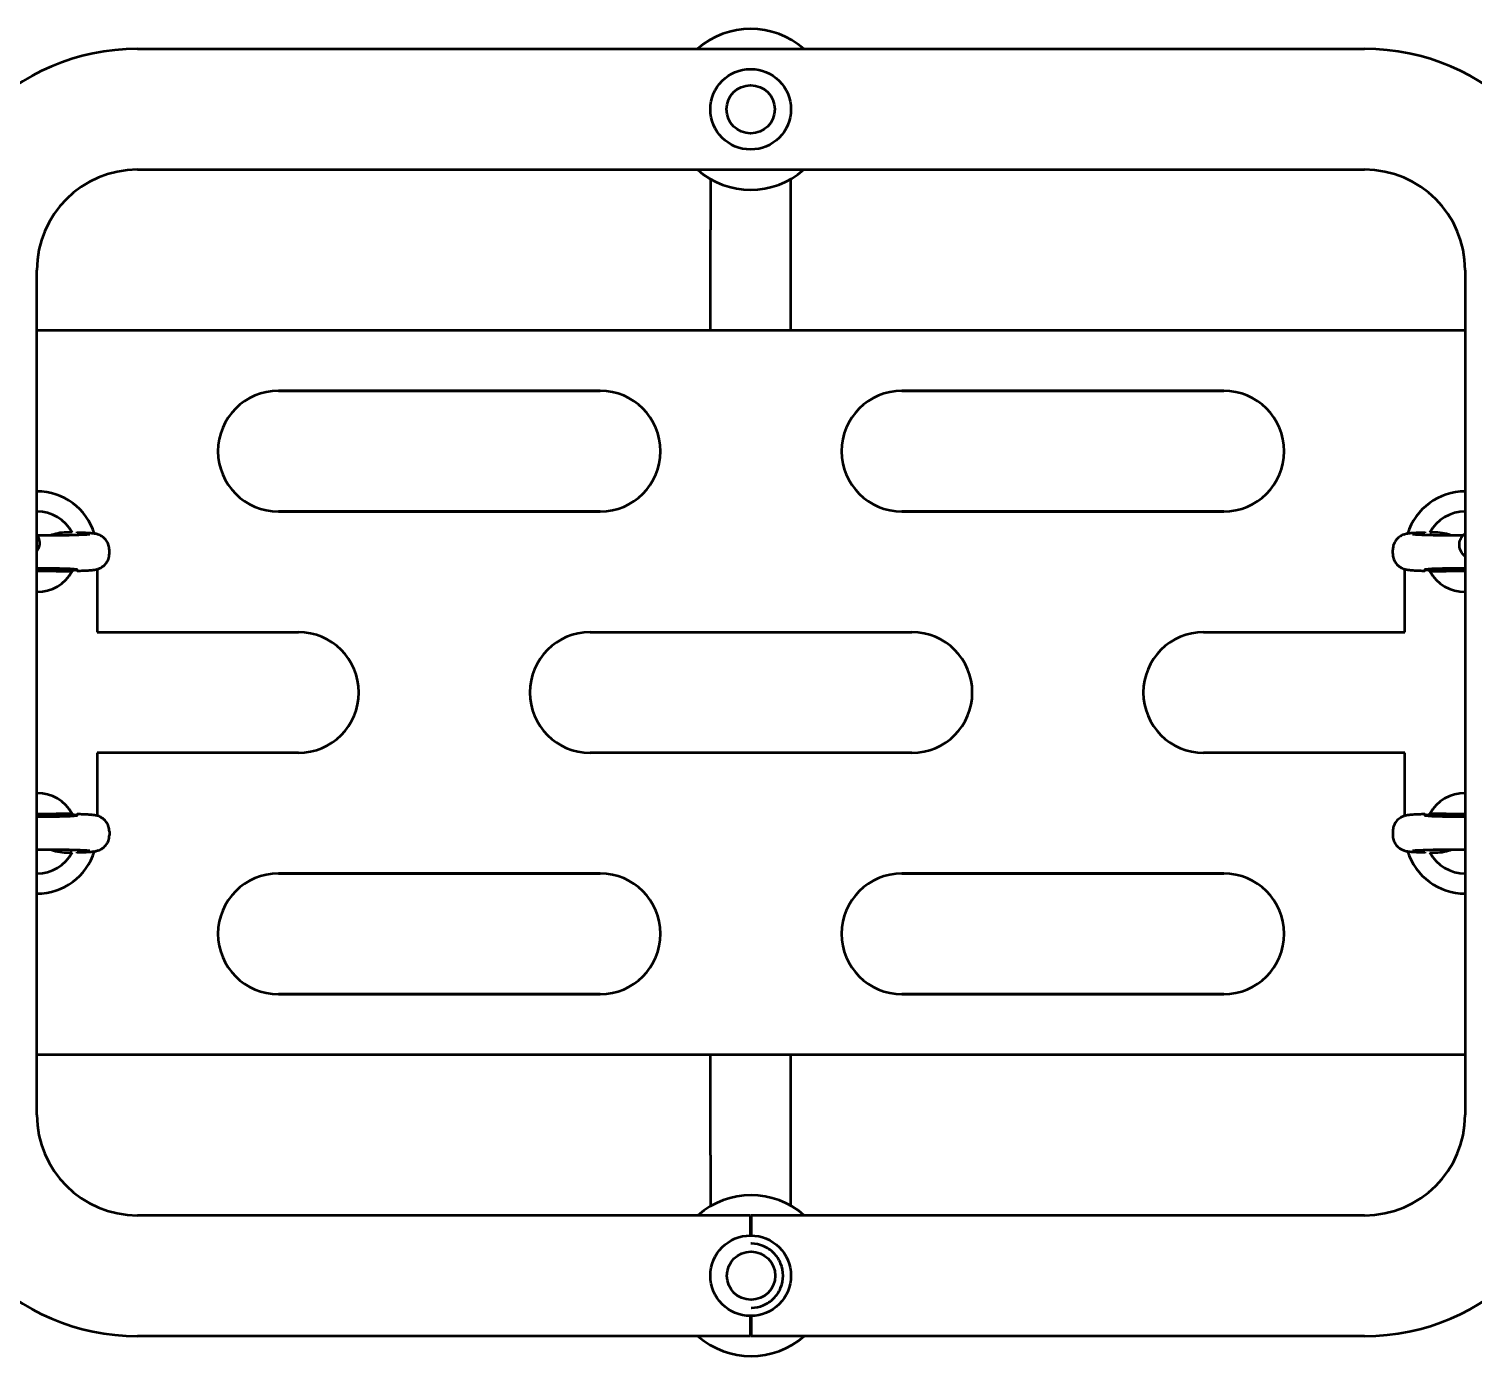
# Model space of a CAD drawing. Header units: millimetres. Extents: x 170 to 5770, y -1450 to 5650.
# Drawn here: x 2150.5 to 2509.5, y 1935 to 2265 of the extents above; entities that cross this region are included whole.
import ezdxf

# ---------------------------------------------------------------- set-up
doc = ezdxf.new("R2010")
doc.units = ezdxf.units.MM
doc.header["$LTSCALE"] = 10
doc.layers.add('Viditelná (ISO)', color=7, linetype='Continuous', lineweight=50)

# ---------------------------------------------------------------- blocks, each defined once
blk = doc.blocks.new('VVZ-VH101-2')
at = {"layer": 'Viditelná (ISO)'}
for p, q in [((2007.5, -3390), (2312.5, -3390)), ((2007.5, -3420), (2312.5, -3420)), ((2149.9, -3422.32), (2149.9, -3435)), ((2169.9, -3435), (2169.9, -3422.32)), ((2149.9, -3460), (2149.9, -3435)), ((2169.9, -3460), (2169.9, -3435)), ((1982.5, -3655), (1982.5, -3445)), ((2337.5, -3445), (2337.5, -3655)), ((2337.5, -3460), (1982.5, -3460)), ((2337.5, -3460), (1982.5, -3460)), ((2122.5, -3475), (2042.5, -3475)), ((2042.5, -3475), (2122.5, -3475)), ((2197.5, -3475), (2277.5, -3475)), ((2277.5, -3475), (2197.5, -3475)), ((2042.5, -3505), (2122.5, -3505)), ((2122.5, -3505), (2042.5, -3505)), ((2277.5, -3505), (2197.5, -3505)), ((2197.5, -3505), (2277.5, -3505)), ((1992.5, -3510.26), (1992.5, -3510.06)), ((2327.5, -3510.06), (2327.5, -3510.26)), ((2000.5, -3515.44), (2000.5, -3514.56)), ((2319.5, -3515.44), (2319.5, -3514.56)), ((1982.5, -3519.75), (1982.5, -3519.75)), ((1992.5, -3519.94), (1992.5, -3519.74)), ((1997.5, -3519.34), (1997.5, -3535)), ((1997.5, -3519.34), (1997.5, -3535)), ((2322.5, -3535), (2322.5, -3519.33)), ((2322.5, -3535), (2322.5, -3519.33)), ((2327.5, -3519.94), (2327.5, -3519.74)), ((2337.5, -3519.75), (2337.5, -3519.75)), ((1997.5, -3535), (2047.5, -3535)), ((1997.5, -3535), (2047.5, -3535)), ((2120, -3535), (2200, -3535)), ((2120, -3535), (2200, -3535)), ((2272.5, -3535), (2322.5, -3535)), ((2272.5, -3535), (2322.5, -3535)), ((1997.5, -3565), (1997.5, -3580.67)), ((2047.5, -3565), (1997.5, -3565)), ((2047.5, -3565), (1997.5, -3565)), ((1997.5, -3565), (1997.5, -3580.67)), ((2200, -3565), (2120, -3565)), ((2200, -3565), (2120, -3565)), ((2322.5, -3565), (2272.5, -3565)), ((2322.5, -3565), (2272.5, -3565)), ((2322.5, -3580.66), (2322.5, -3565)), ((2322.5, -3580.66), (2322.5, -3565)), ((1982.5, -3580.25), (1982.5, -3580.25)), ((1992.5, -3580.06), (1992.5, -3580.26)), ((2327.5, -3580.06), (2327.5, -3580.26)), ((2337.5, -3580.25), (2337.5, -3580.25)), ((2000.5, -3584.56), (2000.5, -3585.44)), ((2319.5, -3584.56), (2319.5, -3585.44)), ((1992.5, -3589.94), (1992.5, -3589.74)), ((2327.5, -3589.74), (2327.5, -3589.94)), ((2122.5, -3595), (2042.5, -3595)), ((2042.5, -3595), (2122.5, -3595)), ((2197.5, -3595), (2277.5, -3595)), ((2277.5, -3595), (2197.5, -3595)), ((2042.5, -3625), (2122.5, -3625)), ((2122.5, -3625), (2042.5, -3625)), ((2277.5, -3625), (2197.5, -3625)), ((2197.5, -3625), (2277.5, -3625)), ((1982.5, -3640), (2337.5, -3640)), ((1982.5, -3640), (2337.5, -3640)), ((2149.9, -3665), (2149.9, -3640)), ((2169.9, -3665), (2169.9, -3640)), ((2149.9, -3665), (2149.9, -3677.74)), ((2169.9, -3677.62), (2169.9, -3665)), ((2159.9, -3680), (2007.5, -3680)), ((2159.9, -3685), (2159.9, -3680)), ((2160, -3680), (2160, -3685)), ((2312.5, -3680), (2160, -3680)), ((2159.9, -3710), (2159.9, -3705)), ((2160, -3705), (2160, -3710)), ((2159.9, -3710), (2007.5, -3710)), ((2312.5, -3710), (2160, -3710))]:
    blk.add_line(p, q, dxfattribs=at)
for centre, radius in [((2159.9, -3405), 10), ((2159.9, -3405), 6), ((2159.9, -3695), 10), ((2160, -3695), 6)]:
    blk.add_circle(centre, radius, dxfattribs=at)
for centre, radius, start, end in [((2159.9, -3405), 20, 48.5904, 131.4096), ((2007.5, -3445), 55, 90, 180), ((2312.5, -3445), 55, 0, 90), ((2007.5, -3445), 25, 90, 180), ((2159.9, -3405), 20, 228.5904, 311.4096), ((2312.5, -3445), 25, 0, 90), ((2042.5, -3490), 15, 90, 270), ((2042.5, -3490), 15, 90, 270), ((2122.5, -3490), 15, 270, 90), ((2122.5, -3490), 15, 270, 90), ((2197.5, -3490), 15, 90, 270), ((2197.5, -3490), 15, 90, 270), ((2277.5, -3490), 15, 270, 90), ((2277.5, -3490), 15, 270, 90), ((1982.5, -3515), 15, 17.3756, 90), ((1982.5, -3515), 15, 17.3756, 90), ((2337.5, -3515), 15, 90, 162.6213), ((2337.5, -3515), 15, 90, 162.6213), ((1982.5, -3515), 10, 28.7695, 90), ((2337.5, -3515), 10, 90, 151.2305), ((1982.5, -3515), 10, 270, 331.2305), ((2337.5, -3515), 10, 208.7695, 270), ((2047.5, -3550), 15, 270, 90), ((2047.5, -3550), 15, 270, 90), ((2120, -3550), 15, 90, 270), ((2120, -3550), 15, 90, 270), ((2200, -3550), 15, 270, 90), ((2200, -3550), 15, 270, 90), ((2272.5, -3550), 15, 90, 270), ((2272.5, -3550), 15, 90, 270), ((1982.5, -3585), 10, 28.7695, 90), ((2337.5, -3585), 10, 90, 151.2305), ((1982.5, -3585), 15, 270, 342.6213), ((1982.5, -3585), 15, 270, 342.6213), ((1982.5, -3585), 10, 270, 331.2305), ((2337.5, -3585), 15, 197.3756, 270), ((2337.5, -3585), 15, 197.3756, 270), ((2337.5, -3585), 10, 208.7695, 270), ((2042.5, -3610), 15, 90, 270), ((2042.5, -3610), 15, 90, 270), ((2122.5, -3610), 15, 270, 90), ((2122.5, -3610), 15, 270, 90), ((2197.5, -3610), 15, 90, 270), ((2197.5, -3610), 15, 90, 270), ((2277.5, -3610), 15, 270, 90), ((2277.5, -3610), 15, 270, 90), ((2007.5, -3655), 55, 180, 270), ((2007.5, -3655), 25, 180, 270), ((2312.5, -3655), 55, 270, 0), ((2312.5, -3655), 25, 270, 0), ((2160, -3695), 20, 48.5904, 131.4096), ((2160, -3695), 20, 228.5904, 311.4096)]:
    blk.add_arc(centre, radius, start, end, dxfattribs=at)
for centre, major_axis, start_param, end_param in [((1982.5, -3519.44), (-10, 0), 1.571003, 4.712389), ((2337.5, -3519.44), (-10, 0), 4.712389, 7.853775), ((1982.5, -3580.56), (10, 0), 4.712389, 7.853775), ((2337.5, -3580.56), (10, 0), 1.571003, 4.712389)]:
    blk.add_ellipse(centre, major_axis=major_axis, ratio=0.031189, start_param=start_param, end_param=end_param, dxfattribs=at)
for points, knots in [([(1982.5, -3510.82), (1982.52, -3510.86), (1982.55, -3510.89), (1982.8, -3511.29), (1983, -3511.75), (1983.15, -3512.68), (1983.13, -3513.11), (1982.97, -3513.9), (1982.81, -3514.26), (1982.6, -3514.63), (1982.55, -3514.71), (1982.5, -3514.78)], [8.9802625, 8.9802625, 8.9802625, 8.9802625, 8.9910947, 8.9910947, 9.0966649, 9.0966649, 9.1781613, 9.1781613, 9.2617423, 9.2617423, 9.2842626, 9.2842626, 9.2842626, 9.2842626]), ([(1995.61, -3510.7), (1995.61, -3510.7), (1995.58, -3510.7), (1995.39, -3510.72), (1995.13, -3510.74), (1994.31, -3510.8), (1993.63, -3510.83), (1991.9, -3510.89), (1990.81, -3510.92), (1988.36, -3510.96), (1987, -3510.98), (1984.61, -3511), (1983.61, -3511), (1982.62, -3511)], [-1.364269, -1.364269, -1.364269, -1.364269, -1.289938, -1.289938, -1.112942, -1.112942, -0.84372, -0.84372, -0.538326, -0.538326, -0.224044, -0.224044, -0.008341, -0.008341, -0.008341, -0.008341]), ([(1989.87, -3510.19), (1988.33, -3510.2), (1986.89, -3510.59), (1985.73, -3510.96), (1985.69, -3510.98), (1985.65, -3510.99)], [-0.5830556, -0.5830556, -0.5830556, -0.5830556, -0.3120588, -0.3120588, -0.3023417, -0.3023417, -0.3023417, -0.3023417]), ([(2000.5, -3514.56), (2000.5, -3514.13), (2000.43, -3513.7), (2000.18, -3512.92), (1999.99, -3512.58), (1999.57, -3511.96), (1999.33, -3511.72), (1998.84, -3511.28), (1998.6, -3511.14), (1998.17, -3510.9), (1998, -3510.83), (1997.68, -3510.71), (1997.55, -3510.68), (1997.25, -3510.6), (1997.12, -3510.57), (1996.67, -3510.49), (1996.41, -3510.47), (1995.82, -3510.41), (1995.49, -3510.39), (1994.74, -3510.34), (1994.32, -3510.32), (1993.44, -3510.29), (1992.99, -3510.27), (1992.5, -3510.26)], [1.5707963, 1.5707963, 1.5707963, 1.5707963, 1.5808358, 1.5808358, 1.5918964, 1.5918964, 1.6063089, 1.6063089, 1.627105, 1.627105, 1.6540314, 1.6540314, 1.6872552, 1.6872552, 1.7419802, 1.7419802, 1.8995361, 1.8995361, 2.0570919, 2.0570919, 2.2146478, 2.2146478, 2.3585756, 2.3585756, 2.3585756, 2.3585756]), ([(2327.5, -3510.26), (2326.97, -3510.27), (2326.47, -3510.29), (2325.57, -3510.33), (2325.16, -3510.35), (2324.43, -3510.39), (2324.1, -3510.42), (2323.51, -3510.47), (2323.27, -3510.5), (2322.76, -3510.6), (2322.6, -3510.63), (2322.16, -3510.77), (2321.95, -3510.84), (2321.36, -3511.16), (2321.04, -3511.34), (2320.33, -3512.08), (2319.99, -3512.52), (2319.6, -3513.56), (2319.5, -3514.05), (2319.5, -3514.55), (2319.5, -3514.55), (2319.5, -3514.56)], [-2.3585756, -2.3585756, -2.3585756, -2.3585756, -2.2010197, -2.2010197, -2.0434639, -2.0434639, -1.885908, -1.885908, -1.7283522, -1.7283522, -1.6667975, -1.6667975, -1.6276714, -1.6276714, -1.6006443, -1.6006443, -1.5824136, -1.5824136, -1.57101, -1.57101, -1.5707963, -1.5707963, -1.5707963, -1.5707963]), ([(2336.93, -3511), (2336.69, -3511), (2336.45, -3511), (2334.76, -3510.99), (2333.32, -3510.98), (2330.64, -3510.95), (2329.4, -3510.92), (2327.26, -3510.86), (2326.36, -3510.83), (2325.03, -3510.76), (2324.56, -3510.72), (2324.4, -3510.7), (2324.39, -3510.7), (2324.39, -3510.7)], [0.040938, 0.040938, 0.040938, 0.040938, 0.092595, 0.092595, 0.409533, 0.409533, 0.725166, 0.725166, 1.035537, 1.035537, 1.32169, 1.32169, 1.364269, 1.364269, 1.364269, 1.364269]), ([(2337.5, -3516.14), (2337.31, -3515.98), (2337.11, -3515.81), (2336.63, -3515.24), (2336.33, -3514.77), (2336.07, -3513.76), (2336.03, -3513.31), (2336.13, -3512.48), (2336.26, -3512.1), (2336.59, -3511.41), (2336.82, -3511.12), (2337.19, -3510.72), (2337.35, -3510.58), (2337.5, -3510.46)], [3.1744545, 3.1744545, 3.1744545, 3.1744545, 3.2623605, 3.2623605, 3.3922207, 3.3922207, 3.4766511, 3.4766511, 3.5564031, 3.5564031, 3.6498356, 3.6498356, 3.7176638, 3.7176638, 3.7176638, 3.7176638]), ([(1992.5, -3519.74), (1993.03, -3519.73), (1993.53, -3519.71), (1994.43, -3519.67), (1994.84, -3519.65), (1995.57, -3519.61), (1995.9, -3519.58), (1996.49, -3519.53), (1996.73, -3519.5), (1997.24, -3519.4), (1997.4, -3519.37), (1997.84, -3519.23), (1998.05, -3519.16), (1998.64, -3518.84), (1998.96, -3518.66), (1999.67, -3517.92), (2000.01, -3517.48), (2000.4, -3516.44), (2000.5, -3515.95), (2000.5, -3515.45), (2000.5, -3515.45), (2000.5, -3515.44)], [-2.3585756, -2.3585756, -2.3585756, -2.3585756, -2.2010197, -2.2010197, -2.0434639, -2.0434639, -1.885908, -1.885908, -1.7283522, -1.7283522, -1.6667975, -1.6667975, -1.6276714, -1.6276714, -1.6006443, -1.6006443, -1.5824136, -1.5824136, -1.57101, -1.57101, -1.5707963, -1.5707963, -1.5707963, -1.5707963]), ([(2319.5, -3515.44), (2319.5, -3515.87), (2319.57, -3516.3), (2319.82, -3517.08), (2320.01, -3517.42), (2320.43, -3518.04), (2320.67, -3518.28), (2321.16, -3518.72), (2321.4, -3518.86), (2321.83, -3519.1), (2322, -3519.17), (2322.32, -3519.29), (2322.45, -3519.32), (2322.75, -3519.4), (2322.88, -3519.43), (2323.33, -3519.51), (2323.59, -3519.53), (2324.18, -3519.59), (2324.51, -3519.61), (2325.26, -3519.66), (2325.68, -3519.68), (2326.56, -3519.71), (2327.01, -3519.73), (2327.5, -3519.74)], [1.5707963, 1.5707963, 1.5707963, 1.5707963, 1.5808358, 1.5808358, 1.5918964, 1.5918964, 1.6063089, 1.6063089, 1.627105, 1.627105, 1.6540314, 1.6540314, 1.6872552, 1.6872552, 1.7419802, 1.7419802, 1.8995361, 1.8995361, 2.0570919, 2.0570919, 2.2146478, 2.2146478, 2.3585756, 2.3585756, 2.3585756, 2.3585756]), ([(2000.5, -3584.56), (2000.5, -3584.13), (2000.43, -3583.7), (2000.18, -3582.92), (1999.99, -3582.58), (1999.57, -3581.96), (1999.33, -3581.72), (1998.84, -3581.28), (1998.6, -3581.14), (1998.17, -3580.9), (1998, -3580.83), (1997.68, -3580.71), (1997.55, -3580.68), (1997.25, -3580.6), (1997.12, -3580.57), (1996.67, -3580.49), (1996.41, -3580.47), (1995.82, -3580.41), (1995.49, -3580.39), (1994.74, -3580.34), (1994.32, -3580.32), (1993.44, -3580.29), (1992.99, -3580.27), (1992.5, -3580.26)], [1.5707963, 1.5707963, 1.5707963, 1.5707963, 1.5808358, 1.5808358, 1.5918964, 1.5918964, 1.6063089, 1.6063089, 1.627105, 1.627105, 1.6540314, 1.6540314, 1.6872552, 1.6872552, 1.7419802, 1.7419802, 1.8995361, 1.8995361, 2.0570919, 2.0570919, 2.2146478, 2.2146478, 2.3585756, 2.3585756, 2.3585756, 2.3585756]), ([(2327.5, -3580.26), (2326.97, -3580.27), (2326.47, -3580.29), (2325.57, -3580.33), (2325.16, -3580.35), (2324.43, -3580.39), (2324.1, -3580.42), (2323.51, -3580.47), (2323.27, -3580.5), (2322.76, -3580.6), (2322.6, -3580.63), (2322.16, -3580.77), (2321.95, -3580.84), (2321.36, -3581.16), (2321.04, -3581.34), (2320.33, -3582.08), (2319.99, -3582.52), (2319.6, -3583.56), (2319.5, -3584.05), (2319.5, -3584.55), (2319.5, -3584.55), (2319.5, -3584.56)], [-2.3585756, -2.3585756, -2.3585756, -2.3585756, -2.2010197, -2.2010197, -2.0434639, -2.0434639, -1.885908, -1.885908, -1.7283522, -1.7283522, -1.6667975, -1.6667975, -1.6276714, -1.6276714, -1.6006443, -1.6006443, -1.5824136, -1.5824136, -1.57101, -1.57101, -1.5707963, -1.5707963, -1.5707963, -1.5707963]), ([(1992.5, -3589.74), (1993.03, -3589.73), (1993.53, -3589.71), (1994.43, -3589.67), (1994.84, -3589.65), (1995.57, -3589.61), (1995.9, -3589.58), (1996.49, -3589.53), (1996.73, -3589.5), (1997.24, -3589.4), (1997.4, -3589.37), (1997.84, -3589.23), (1998.05, -3589.16), (1998.64, -3588.84), (1998.96, -3588.66), (1999.67, -3587.92), (2000.01, -3587.48), (2000.4, -3586.44), (2000.5, -3585.95), (2000.5, -3585.45), (2000.5, -3585.45), (2000.5, -3585.44)], [-2.3585756, -2.3585756, -2.3585756, -2.3585756, -2.2010197, -2.2010197, -2.0434639, -2.0434639, -1.885908, -1.885908, -1.7283522, -1.7283522, -1.6667975, -1.6667975, -1.6276714, -1.6276714, -1.6006443, -1.6006443, -1.5824136, -1.5824136, -1.57101, -1.57101, -1.5707963, -1.5707963, -1.5707963, -1.5707963]), ([(2319.5, -3585.44), (2319.5, -3585.87), (2319.57, -3586.3), (2319.82, -3587.08), (2320.01, -3587.42), (2320.43, -3588.04), (2320.67, -3588.28), (2321.16, -3588.72), (2321.4, -3588.86), (2321.83, -3589.1), (2322, -3589.17), (2322.32, -3589.29), (2322.45, -3589.32), (2322.75, -3589.4), (2322.88, -3589.43), (2323.33, -3589.51), (2323.59, -3589.53), (2324.18, -3589.59), (2324.51, -3589.61), (2325.26, -3589.66), (2325.68, -3589.68), (2326.56, -3589.71), (2327.01, -3589.73), (2327.5, -3589.74)], [1.5707963, 1.5707963, 1.5707963, 1.5707963, 1.5808358, 1.5808358, 1.5918964, 1.5918964, 1.6063089, 1.6063089, 1.627105, 1.627105, 1.6540314, 1.6540314, 1.6872552, 1.6872552, 1.7419802, 1.7419802, 1.8995361, 1.8995361, 2.0570919, 2.0570919, 2.2146478, 2.2146478, 2.3585756, 2.3585756, 2.3585756, 2.3585756]), ([(1982.5, -3589), (1982.93, -3589), (1983.36, -3589), (1985.24, -3589.01), (1986.68, -3589.02), (1989.36, -3589.05), (1990.6, -3589.08), (1992.74, -3589.14), (1993.64, -3589.17), (1994.97, -3589.24), (1995.44, -3589.28), (1995.6, -3589.3), (1995.61, -3589.3), (1995.61, -3589.3)], [-0.000001, -0.000001, -0.000001, -0.000001, 0.092595, 0.092595, 0.409533, 0.409533, 0.725166, 0.725166, 1.035537, 1.035537, 1.32169, 1.32169, 1.364269, 1.364269, 1.364269, 1.364269]), ([(2324.39, -3589.3), (2324.39, -3589.3), (2324.42, -3589.3), (2324.61, -3589.28), (2324.87, -3589.26), (2325.69, -3589.2), (2326.37, -3589.17), (2328.1, -3589.11), (2329.19, -3589.08), (2331.64, -3589.04), (2333, -3589.02), (2335.43, -3589), (2336.46, -3589), (2337.5, -3589)], [-1.364269, -1.364269, -1.364269, -1.364269, -1.289938, -1.289938, -1.112942, -1.112942, -0.84372, -0.84372, -0.538326, -0.538326, -0.224044, -0.224044, -0.000001, -0.000001, -0.000001, -0.000001]), ([(2330.13, -3589.81), (2331.67, -3589.8), (2333.11, -3589.41), (2334.27, -3589.04), (2334.31, -3589.02), (2334.35, -3589.01)], [-0.5830556, -0.5830556, -0.5830556, -0.5830556, -0.3120588, -0.3120588, -0.3023417, -0.3023417, -0.3023417, -0.3023417]), ([(2160, -3703), (2160.04, -3703), (2160.08, -3703), (2161.13, -3702.98), (2162.14, -3702.76), (2164.04, -3701.95), (2164.91, -3701.36), (2166.37, -3699.88), (2166.96, -3699), (2167.75, -3697.07), (2167.95, -3696.04), (2167.95, -3693.96), (2167.75, -3692.93), (2166.96, -3691), (2166.37, -3690.12), (2164.91, -3688.64), (2164.04, -3688.05), (2162.14, -3687.24), (2161.13, -3687.02), (2160.06, -3687), (2160, -3687), (2159.95, -3687)], [-0.011378, -0.011378, -0.011378, -0.011378, 0, 0, 0.306194, 0.306194, 0.61894, 0.61894, 0.931578, 0.931578, 1.244117, 1.244117, 1.556657, 1.556657, 1.869295, 1.869295, 2.182041, 2.182041, 2.488235, 2.488235, 2.504612, 2.504612, 2.504612, 2.504612])]:
    blk.add_open_spline(points, degree=3, knots=knots, dxfattribs=at)
for points, weights in [([(1991.27, -3510.19), (1990.52, -3510.19), (1989.87, -3510.19)], [1, 1.04643365264, 1.08893628835]), ([(2330.13, -3510.19), (2329.48, -3510.19), (2328.73, -3510.19)], [1.08893628835, 1.04643365264, 1]), ([(1982.5, -3519.78), (1985.33, -3519.78), (1991.27, -3519.81)], [1.54847998172, 1.54847998172, 1]), ([(2328.73, -3519.81), (2334.67, -3519.78), (2337.5, -3519.78)], [1, 1.54847998172, 1.54847998172]), ([(1991.27, -3580.19), (1985.33, -3580.22), (1982.5, -3580.22)], [1, 1.54847998172, 1.54847998172]), ([(2337.5, -3580.22), (2334.67, -3580.22), (2328.73, -3580.19)], [1.54847998172, 1.54847998172, 1]), ([(1989.87, -3589.81), (1990.52, -3589.81), (1991.27, -3589.81)], [1.08893628835, 1.04643365264, 1]), ([(2328.73, -3589.81), (2329.48, -3589.81), (2330.13, -3589.81)], [1, 1.04643365264, 1.08893628835])]:
    blk.add_rational_spline(points, weights, degree=2, dxfattribs=at)
for points in [[(2334.35, -3510.99), (2333.15, -3510.6), (2331.69, -3510.2), (2330.13, -3510.19)], [(1985.65, -3589.01), (1986.85, -3589.4), (1988.31, -3589.8), (1989.87, -3589.81)]]:
    blk.add_open_spline(points, degree=3, dxfattribs=at)

msp = doc.modelspace()

# ---------------------------------------------------------------- block references
msp.add_blockref('VVZ-VH101-2', (170, 5650))

doc.saveas('drawing.dxf')
